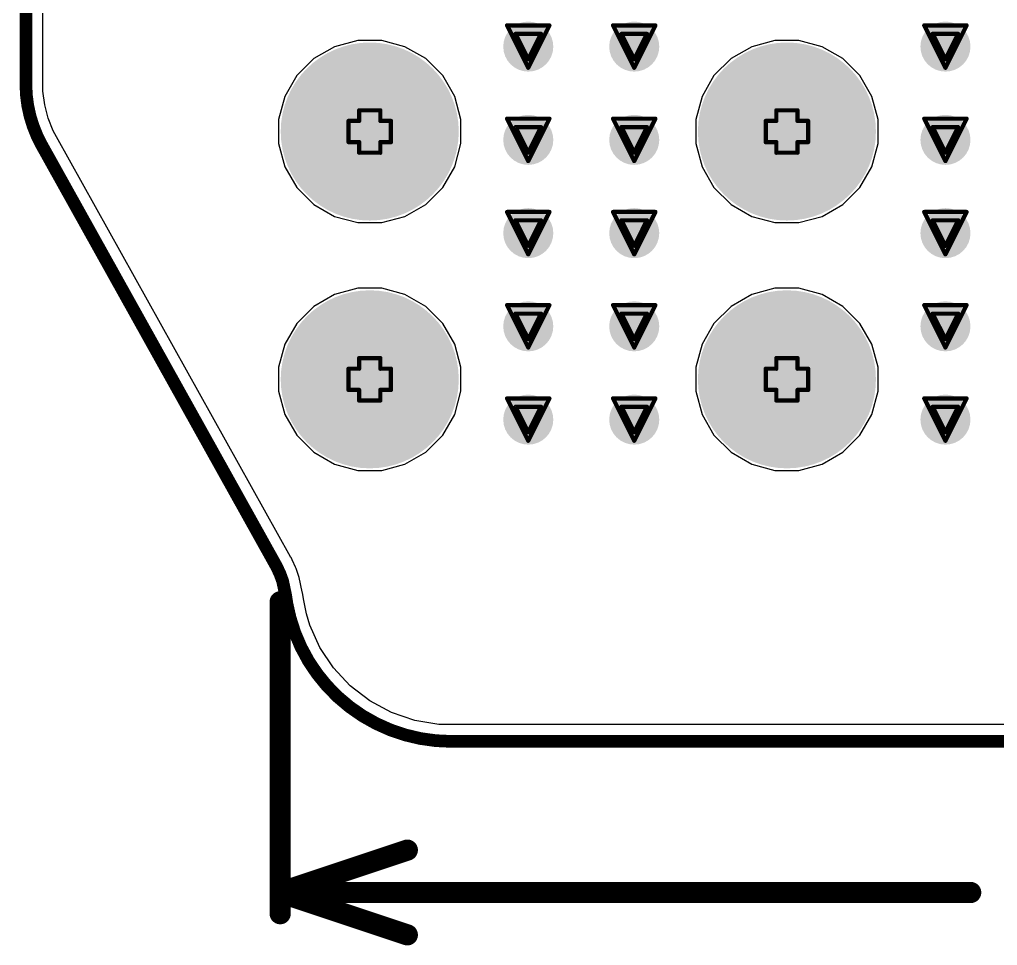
# Model space of a CAD drawing. Header units: inches. Extents: x -3 to 5381, y -57 to 5355.
# Drawn here: x 2.13 to 13.85, y -53.85 to -42.75 of the extents above; entities that cross this region are included whole.
import ezdxf

# ---------------------------------------------------------------- set-up
doc = ezdxf.new("R2010")
doc.units = ezdxf.units.IN
for name, color, linetype in [('Board_Outline', 216, 'Continuous'), ('Bottom Layer', 5, 'Continuous'), ('Bottom Solder', 6, 'Continuous'), ('Dimension', 6, 'Continuous'), ('Drill Drawing', 1, 'Continuous'), ('Multi-Layer', 9, 'Continuous'), ('Pad Holes', 156, 'Continuous'), ('Top Layer', 1, 'Continuous'), ('Top Solder', 216, 'Continuous'), ('Via Holes', 16, 'Continuous')]:
    doc.layers.add(name, color=color, linetype=linetype)

msp = doc.modelspace()

# ---------------------------------------------------------------- hatches: boundary and pattern name
at = {"layer": 'Bottom Layer'}
h = msp.add_hatch(color=5, dxfattribs=at)
edge = h.paths.add_edge_path()
edge.add_arc((8.23, -43.078), 0.3, 0, 360)
h = msp.add_hatch(color=5, dxfattribs=at)
edge = h.paths.add_edge_path()
edge.add_arc((9.5, -43.078), 0.3, 0, 360)
h = msp.add_hatch(color=5, dxfattribs=at)
edge = h.paths.add_edge_path()
edge.add_arc((13.23, -43.078), 0.3, 0, 360)
h = msp.add_hatch(color=5, dxfattribs=at)
edge = h.paths.add_edge_path()
edge.add_arc((6.33, -44.096), 0.965, 0, 360)
h = msp.add_hatch(color=5, dxfattribs=at)
edge = h.paths.add_edge_path()
edge.add_arc((11.33, -44.096), 0.965, 0, 360)
h = msp.add_hatch(color=5, dxfattribs=at)
edge = h.paths.add_edge_path()
edge.add_arc((8.23, -44.196), 0.3, 0, 360)
h = msp.add_hatch(color=5, dxfattribs=at)
edge = h.paths.add_edge_path()
edge.add_arc((9.5, -44.196), 0.3, 0, 360)
h = msp.add_hatch(color=5, dxfattribs=at)
edge = h.paths.add_edge_path()
edge.add_arc((13.23, -44.196), 0.3, 0, 360)
h = msp.add_hatch(color=5, dxfattribs=at)
edge = h.paths.add_edge_path()
edge.add_arc((8.23, -45.314), 0.3, 0, 360)
h = msp.add_hatch(color=5, dxfattribs=at)
edge = h.paths.add_edge_path()
edge.add_arc((9.5, -45.314), 0.3, 0, 360)
h = msp.add_hatch(color=5, dxfattribs=at)
edge = h.paths.add_edge_path()
edge.add_arc((13.23, -45.314), 0.3, 0, 360)
h = msp.add_hatch(color=5, dxfattribs=at)
edge = h.paths.add_edge_path()
edge.add_arc((6.33, -47.066), 0.965, 0, 360)
h = msp.add_hatch(color=5, dxfattribs=at)
edge = h.paths.add_edge_path()
edge.add_arc((8.23, -46.431), 0.3, 0, 360)
h = msp.add_hatch(color=5, dxfattribs=at)
edge = h.paths.add_edge_path()
edge.add_arc((9.5, -46.431), 0.3, 0, 360)
h = msp.add_hatch(color=5, dxfattribs=at)
edge = h.paths.add_edge_path()
edge.add_arc((11.33, -47.066), 0.965, 0, 360)
h = msp.add_hatch(color=5, dxfattribs=at)
edge = h.paths.add_edge_path()
edge.add_arc((13.23, -46.431), 0.3, 0, 360)
h = msp.add_hatch(color=5, dxfattribs=at)
edge = h.paths.add_edge_path()
edge.add_arc((8.23, -47.549), 0.3, 0, 360)
h = msp.add_hatch(color=5, dxfattribs=at)
edge = h.paths.add_edge_path()
edge.add_arc((9.5, -47.549), 0.3, 0, 360)
h = msp.add_hatch(color=5, dxfattribs=at)
edge = h.paths.add_edge_path()
edge.add_arc((13.23, -47.549), 0.3, 0, 360)
at = {"layer": 'Bottom Solder'}
h = msp.add_hatch(color=6, dxfattribs=at)
edge = h.paths.add_edge_path()
edge.add_arc((6.33, -44.096), 1.067, 0, 360)
h = msp.add_hatch(color=6, dxfattribs=at)
edge = h.paths.add_edge_path()
edge.add_arc((11.33, -44.096), 1.067, 0, 360)
h = msp.add_hatch(color=6, dxfattribs=at)
edge = h.paths.add_edge_path()
edge.add_arc((6.33, -47.066), 1.067, 0, 360)
h = msp.add_hatch(color=6, dxfattribs=at)
edge = h.paths.add_edge_path()
edge.add_arc((11.33, -47.066), 1.067, 0, 360)
at = {"layer": 'Multi-Layer'}
h = msp.add_hatch(color=9, dxfattribs=at)
edge = h.paths.add_edge_path()
edge.add_arc((6.33, -44.096), 0.965, 0, 360)
h = msp.add_hatch(color=9, dxfattribs=at)
edge = h.paths.add_edge_path()
edge.add_arc((11.33, -44.096), 0.965, 0, 360)
h = msp.add_hatch(color=9, dxfattribs=at)
edge = h.paths.add_edge_path()
edge.add_arc((6.33, -47.066), 0.965, 0, 360)
h = msp.add_hatch(color=9, dxfattribs=at)
edge = h.paths.add_edge_path()
edge.add_arc((11.33, -47.066), 0.965, 0, 360)
at = {"layer": 'Pad Holes'}
h = msp.add_hatch(color=7, dxfattribs=at)
edge = h.paths.add_edge_path()
edge.add_arc((6.33, -44.096), 0.965, 0, 360)
h = msp.add_hatch(color=7, dxfattribs=at)
edge = h.paths.add_edge_path()
edge.add_arc((11.33, -44.096), 0.965, 0, 360)
h = msp.add_hatch(color=7, dxfattribs=at)
edge = h.paths.add_edge_path()
edge.add_arc((6.33, -47.066), 0.965, 0, 360)
h = msp.add_hatch(color=7, dxfattribs=at)
edge = h.paths.add_edge_path()
edge.add_arc((11.33, -47.066), 0.965, 0, 360)
at = {"layer": 'Top Layer'}
h = msp.add_hatch(color=1, dxfattribs=at)
edge = h.paths.add_edge_path()
edge.add_arc((8.23, -43.078), 0.3, 0, 360)
h = msp.add_hatch(color=1, dxfattribs=at)
edge = h.paths.add_edge_path()
edge.add_arc((9.5, -43.078), 0.3, 0, 360)
h = msp.add_hatch(color=1, dxfattribs=at)
edge = h.paths.add_edge_path()
edge.add_arc((13.23, -43.078), 0.3, 0, 360)
h = msp.add_hatch(color=1, dxfattribs=at)
edge = h.paths.add_edge_path()
edge.add_arc((6.33, -44.096), 0.965, 0, 360)
h = msp.add_hatch(color=1, dxfattribs=at)
edge = h.paths.add_edge_path()
edge.add_arc((11.33, -44.096), 0.965, 0, 360)
h = msp.add_hatch(color=1, dxfattribs=at)
edge = h.paths.add_edge_path()
edge.add_arc((8.23, -44.196), 0.3, 0, 360)
h = msp.add_hatch(color=1, dxfattribs=at)
edge = h.paths.add_edge_path()
edge.add_arc((9.5, -44.196), 0.3, 0, 360)
h = msp.add_hatch(color=1, dxfattribs=at)
edge = h.paths.add_edge_path()
edge.add_arc((13.23, -44.196), 0.3, 0, 360)
h = msp.add_hatch(color=1, dxfattribs=at)
edge = h.paths.add_edge_path()
edge.add_arc((8.23, -45.314), 0.3, 0, 360)
h = msp.add_hatch(color=1, dxfattribs=at)
edge = h.paths.add_edge_path()
edge.add_arc((9.5, -45.314), 0.3, 0, 360)
h = msp.add_hatch(color=1, dxfattribs=at)
edge = h.paths.add_edge_path()
edge.add_arc((13.23, -45.314), 0.3, 0, 360)
h = msp.add_hatch(color=1, dxfattribs=at)
edge = h.paths.add_edge_path()
edge.add_arc((6.33, -47.066), 0.965, 0, 360)
h = msp.add_hatch(color=1, dxfattribs=at)
edge = h.paths.add_edge_path()
edge.add_arc((8.23, -46.431), 0.3, 0, 360)
h = msp.add_hatch(color=1, dxfattribs=at)
edge = h.paths.add_edge_path()
edge.add_arc((9.5, -46.431), 0.3, 0, 360)
h = msp.add_hatch(color=1, dxfattribs=at)
edge = h.paths.add_edge_path()
edge.add_arc((11.33, -47.066), 0.965, 0, 360)
h = msp.add_hatch(color=1, dxfattribs=at)
edge = h.paths.add_edge_path()
edge.add_arc((13.23, -46.431), 0.3, 0, 360)
h = msp.add_hatch(color=1, dxfattribs=at)
edge = h.paths.add_edge_path()
edge.add_arc((8.23, -47.549), 0.3, 0, 360)
h = msp.add_hatch(color=1, dxfattribs=at)
edge = h.paths.add_edge_path()
edge.add_arc((9.5, -47.549), 0.3, 0, 360)
h = msp.add_hatch(color=1, dxfattribs=at)
edge = h.paths.add_edge_path()
edge.add_arc((13.23, -47.549), 0.3, 0, 360)
at = {"layer": 'Top Solder'}
h = msp.add_hatch(color=216, dxfattribs=at)
edge = h.paths.add_edge_path()
edge.add_arc((6.33, -44.096), 1.067, 0, 360)
h = msp.add_hatch(color=216, dxfattribs=at)
edge = h.paths.add_edge_path()
edge.add_arc((11.33, -44.096), 1.067, 0, 360)
h = msp.add_hatch(color=216, dxfattribs=at)
edge = h.paths.add_edge_path()
edge.add_arc((6.33, -47.066), 1.067, 0, 360)
h = msp.add_hatch(color=216, dxfattribs=at)
edge = h.paths.add_edge_path()
edge.add_arc((11.33, -47.066), 1.067, 0, 360)
at = {"layer": 'Via Holes'}
h = msp.add_hatch(color=7, dxfattribs=at)
edge = h.paths.add_edge_path()
edge.add_arc((8.23, -43.078), 0.15, 0, 360)
h = msp.add_hatch(color=7, dxfattribs=at)
edge = h.paths.add_edge_path()
edge.add_arc((9.5, -43.078), 0.15, 0, 360)
h = msp.add_hatch(color=7, dxfattribs=at)
edge = h.paths.add_edge_path()
edge.add_arc((13.23, -43.078), 0.15, 0, 360)
h = msp.add_hatch(color=7, dxfattribs=at)
edge = h.paths.add_edge_path()
edge.add_arc((8.23, -44.196), 0.15, 0, 360)
h = msp.add_hatch(color=7, dxfattribs=at)
edge = h.paths.add_edge_path()
edge.add_arc((9.5, -44.196), 0.15, 0, 360)
h = msp.add_hatch(color=7, dxfattribs=at)
edge = h.paths.add_edge_path()
edge.add_arc((13.23, -44.196), 0.15, 0, 360)
h = msp.add_hatch(color=7, dxfattribs=at)
edge = h.paths.add_edge_path()
edge.add_arc((8.23, -45.314), 0.15, 0, 360)
h = msp.add_hatch(color=7, dxfattribs=at)
edge = h.paths.add_edge_path()
edge.add_arc((9.5, -45.314), 0.15, 0, 360)
h = msp.add_hatch(color=7, dxfattribs=at)
edge = h.paths.add_edge_path()
edge.add_arc((13.23, -45.314), 0.15, 0, 360)
h = msp.add_hatch(color=7, dxfattribs=at)
edge = h.paths.add_edge_path()
edge.add_arc((8.23, -46.431), 0.15, 0, 360)
h = msp.add_hatch(color=7, dxfattribs=at)
edge = h.paths.add_edge_path()
edge.add_arc((9.5, -46.431), 0.15, 0, 360)
h = msp.add_hatch(color=7, dxfattribs=at)
edge = h.paths.add_edge_path()
edge.add_arc((13.23, -46.431), 0.15, 0, 360)
h = msp.add_hatch(color=7, dxfattribs=at)
edge = h.paths.add_edge_path()
edge.add_arc((8.23, -47.549), 0.15, 0, 360)
h = msp.add_hatch(color=7, dxfattribs=at)
edge = h.paths.add_edge_path()
edge.add_arc((9.5, -47.549), 0.15, 0, 360)
h = msp.add_hatch(color=7, dxfattribs=at)
edge = h.paths.add_edge_path()
edge.add_arc((13.23, -47.549), 0.15, 0, 360)

# ---------------------------------------------------------------- linework, layer by layer
at = {"layer": 'Board_Outline', "const_width": 0.152}
for points in [[(2.209, -43.53), (2.209, -39.739)], [(2.399, -44.26), (5.204, -49.294)], [(5.204, -49.294), (5.22, -49.324)], [(5.22, -49.324), (5.256, -49.403)], [(5.256, -49.403), (5.286, -49.485)], [(5.286, -49.485), (5.322, -49.655)], [(5.322, -49.655), (5.337, -49.754)], [(5.337, -49.754), (5.375, -49.924)], [(7.307, -51.406), (31.354, -51.406)]]:
    msp.add_lwpolyline(points, dxfattribs=at)
at = {"layer": 'Board_Outline', "const_width": 0.0762}
for points in [[(2.171, -43.53, 1), (2.247, -43.53, 1)], [(2.171, -43.53, 1), (2.247, -43.53, 1)], [(2.361, -44.26, 1), (2.437, -44.26, 1)], [(2.361, -44.26, 1), (2.437, -44.26, 1)], [(5.166, -49.294, 1), (5.242, -49.294, 1)], [(5.166, -49.294, 1), (5.242, -49.294, 1)], [(5.182, -49.324, 1), (5.258, -49.324, 1)], [(5.182, -49.324, 1), (5.258, -49.324, 1)], [(5.218, -49.403, 1), (5.294, -49.403, 1)], [(5.218, -49.403, 1), (5.294, -49.403, 1)], [(5.248, -49.485, 1), (5.324, -49.485, 1)], [(5.248, -49.485, 1), (5.324, -49.485, 1)], [(5.284, -49.655, 1), (5.36, -49.655, 1)], [(5.284, -49.655, 1), (5.36, -49.655, 1)], [(5.299, -49.754, 1), (5.375, -49.754, 1)], [(5.299, -49.754, 1), (5.375, -49.754, 1)], [(5.337, -49.924, 1), (5.413, -49.924, 1)], [(5.337, -49.924, 1), (5.413, -49.924, 1)], [(7.269, -51.406, 1), (7.345, -51.406, 1)], [(7.269, -51.406, 1), (7.345, -51.406, 1)]]:
    msp.add_lwpolyline(points, format="xyb", close=True, dxfattribs=at)
at = {"layer": 'Board_Outline', "const_width": 0.152}
for points in [[(2.399, -44.26, -0.127786), (2.209, -43.53)], [(7.307, -51.406, -0.339455), (5.375, -49.924)]]:
    msp.add_lwpolyline(points, format="xyb", dxfattribs=at)
at = {"layer": 'Bottom Layer'}
for p, q in [((2.413, -43.612), (2.413, -39.739)), ((6.186, -43.004), (5.909, -43.079)), ((6.474, -43.004), (6.186, -43.004)), ((6.752, -43.079), (6.474, -43.004)), ((11.186, -43.004), (10.909, -43.079)), ((11.474, -43.004), (11.186, -43.004)), ((11.752, -43.079), (11.474, -43.004)), ((5.909, -43.079), (5.66, -43.222)), ((7.001, -43.222), (6.752, -43.079)), ((10.909, -43.079), (10.66, -43.222)), ((12.001, -43.222), (11.752, -43.079)), ((5.66, -43.222), (5.456, -43.426)), ((7.204, -43.426), (7.001, -43.222)), ((10.66, -43.222), (10.456, -43.426)), ((12.204, -43.426), (12.001, -43.222)), ((5.456, -43.426), (5.313, -43.675)), ((7.348, -43.675), (7.204, -43.426)), ((10.456, -43.426), (10.313, -43.675)), ((12.348, -43.675), (12.204, -43.426)), ((2.434, -43.776), (2.413, -43.612)), ((5.313, -43.675), (5.238, -43.952)), ((7.422, -43.952), (7.348, -43.675)), ((10.313, -43.675), (10.238, -43.952)), ((12.422, -43.952), (12.348, -43.675)), ((2.475, -43.935), (2.434, -43.776)), ((2.537, -44.088), (2.475, -43.935)), ((5.238, -43.952), (5.238, -44.24)), ((7.422, -44.24), (7.422, -43.952)), ((10.238, -43.952), (10.238, -44.24)), ((12.422, -44.24), (12.422, -43.952)), ((2.577, -44.161), (2.537, -44.088)), ((5.382, -49.194), (2.577, -44.161)), ((5.238, -44.24), (5.313, -44.518)), ((7.348, -44.518), (7.422, -44.24)), ((10.238, -44.24), (10.313, -44.518)), ((12.348, -44.518), (12.422, -44.24)), ((5.313, -44.518), (5.456, -44.767)), ((7.204, -44.767), (7.348, -44.518)), ((10.313, -44.518), (10.456, -44.767)), ((12.204, -44.767), (12.348, -44.518)), ((5.456, -44.767), (5.66, -44.97)), ((7.001, -44.97), (7.204, -44.767)), ((10.456, -44.767), (10.66, -44.97)), ((12.001, -44.97), (12.204, -44.767)), ((5.66, -44.97), (5.909, -45.114)), ((6.752, -45.114), (7.001, -44.97)), ((10.66, -44.97), (10.909, -45.114)), ((11.752, -45.114), (12.001, -44.97)), ((5.909, -45.114), (6.186, -45.188)), ((6.474, -45.188), (6.752, -45.114)), ((10.909, -45.114), (11.186, -45.188)), ((11.474, -45.188), (11.752, -45.114)), ((6.186, -45.188), (6.474, -45.188)), ((11.186, -45.188), (11.474, -45.188)), ((5.909, -46.049), (5.66, -46.192)), ((6.186, -45.974), (5.909, -46.049)), ((6.474, -45.974), (6.186, -45.974)), ((6.752, -46.049), (6.474, -45.974)), ((7.001, -46.192), (6.752, -46.049)), ((10.909, -46.049), (10.66, -46.192)), ((11.186, -45.974), (10.909, -46.049)), ((11.474, -45.974), (11.186, -45.974)), ((11.752, -46.049), (11.474, -45.974)), ((12.001, -46.192), (11.752, -46.049)), ((5.66, -46.192), (5.456, -46.396)), ((7.204, -46.396), (7.001, -46.192)), ((10.66, -46.192), (10.456, -46.396)), ((12.204, -46.396), (12.001, -46.192)), ((5.456, -46.396), (5.313, -46.645)), ((7.348, -46.645), (7.204, -46.396)), ((10.456, -46.396), (10.313, -46.645)), ((12.348, -46.645), (12.204, -46.396)), ((5.313, -46.645), (5.238, -46.922)), ((7.422, -46.922), (7.348, -46.645)), ((10.313, -46.645), (10.238, -46.922)), ((12.422, -46.922), (12.348, -46.645)), ((5.238, -46.922), (5.238, -47.21)), ((7.422, -47.21), (7.422, -46.922)), ((10.238, -46.922), (10.238, -47.21)), ((12.422, -47.21), (12.422, -46.922)), ((5.238, -47.21), (5.313, -47.488)), ((7.348, -47.488), (7.422, -47.21)), ((10.238, -47.21), (10.313, -47.488)), ((12.348, -47.488), (12.422, -47.21)), ((5.313, -47.488), (5.456, -47.737)), ((7.204, -47.737), (7.348, -47.488)), ((10.313, -47.488), (10.456, -47.737)), ((12.204, -47.737), (12.348, -47.488)), ((5.456, -47.737), (5.66, -47.94)), ((7.001, -47.94), (7.204, -47.737)), ((10.456, -47.737), (10.66, -47.94)), ((12.001, -47.94), (12.204, -47.737)), ((5.66, -47.94), (5.909, -48.084)), ((6.752, -48.084), (7.001, -47.94)), ((10.66, -47.94), (10.909, -48.084)), ((11.752, -48.084), (12.001, -47.94)), ((5.909, -48.084), (6.186, -48.158)), ((6.186, -48.158), (6.474, -48.158)), ((6.474, -48.158), (6.752, -48.084)), ((10.909, -48.084), (11.186, -48.158)), ((11.186, -48.158), (11.474, -48.158)), ((11.474, -48.158), (11.752, -48.084)), ((5.382, -49.196), (5.382, -49.194)), ((5.383, -49.197), (5.382, -49.196)), ((5.4, -49.227), (5.383, -49.197)), ((5.401, -49.233), (5.4, -49.227)), ((5.405, -49.239), (5.401, -49.233)), ((5.442, -49.318), (5.405, -49.239)), ((5.444, -49.327), (5.442, -49.318)), ((5.448, -49.334), (5.444, -49.327)), ((5.478, -49.416), (5.448, -49.334)), ((5.48, -49.43), (5.478, -49.416)), ((5.485, -49.442), (5.48, -49.43)), ((5.522, -49.613), (5.485, -49.442)), ((5.522, -49.619), (5.522, -49.613)), ((5.524, -49.625), (5.522, -49.619)), ((5.538, -49.716), (5.524, -49.625)), ((5.573, -49.875), (5.538, -49.716)), ((5.61, -50.013), (5.573, -49.875)), ((5.732, -50.281), (5.61, -50.013)), ((5.895, -50.526), (5.732, -50.281)), ((6.097, -50.741), (5.895, -50.526)), ((6.33, -50.921), (6.097, -50.741)), ((6.59, -51.059), (6.33, -50.921)), ((6.869, -51.154), (6.59, -51.059)), ((7.16, -51.202), (6.869, -51.154)), ((7.307, -51.202), (7.16, -51.202)), ((31.351, -51.202), (7.307, -51.202))]:
    msp.add_line(p, q, dxfattribs=at)
at = {"layer": 'Dimension', "const_width": 0.254}
for points in [[(5.256, -53.471), (5.256, -49.733)], [(5.256, -53.217), (6.78, -52.709)], [(5.256, -53.217), (6.78, -53.725)], [(5.256, -53.217), (13.533, -53.217)]]:
    msp.add_lwpolyline(points, dxfattribs=at)
at = {"layer": 'Dimension', "const_width": 0.127}
for points in [[(5.193, -49.733, 1), (5.32, -49.733, 1)], [(6.717, -52.709, 1), (6.844, -52.709, 1)], [(5.193, -53.217, 1), (5.32, -53.217, 1)], [(5.193, -53.217, 1), (5.32, -53.217, 1)], [(5.193, -53.217, 1), (5.32, -53.217, 1)], [(13.469, -53.217, 1), (13.596, -53.217, 1)], [(5.193, -53.471, 1), (5.32, -53.471, 1)], [(6.717, -53.725, 1), (6.844, -53.725, 1)]]:
    msp.add_lwpolyline(points, format="xyb", close=True, dxfattribs=at)
at = {"layer": 'Drill Drawing', "const_width": 0.0508}
for points in [[(7.976, -42.824), (8.484, -42.824)], [(7.976, -42.824), (8.23, -43.332)], [(8.23, -43.332), (8.484, -42.824)], [(9.246, -42.824), (9.754, -42.824)], [(9.246, -42.824), (9.5, -43.332)], [(9.5, -43.332), (9.754, -42.824)], [(12.976, -42.824), (13.484, -42.824)], [(12.976, -42.824), (13.23, -43.332)], [(13.23, -43.332), (13.484, -42.824)], [(8.077, -42.926), (8.382, -42.926)], [(8.077, -42.926), (8.23, -43.231)], [(8.23, -43.231), (8.382, -42.926)], [(9.347, -42.926), (9.652, -42.926)], [(9.347, -42.926), (9.5, -43.231)], [(9.5, -43.231), (9.652, -42.926)], [(13.077, -42.926), (13.382, -42.926)], [(13.077, -42.926), (13.23, -43.231)], [(13.23, -43.231), (13.382, -42.926)], [(6.203, -43.969), (6.203, -43.842)], [(6.203, -43.842), (6.457, -43.842)], [(6.457, -43.969), (6.457, -43.842)], [(11.203, -43.969), (11.203, -43.842)], [(11.203, -43.842), (11.457, -43.842)], [(11.457, -43.969), (11.457, -43.842)], [(6.076, -44.223), (6.076, -43.969)], [(6.076, -43.969), (6.203, -43.969)], [(6.457, -43.969), (6.584, -43.969)], [(6.584, -44.223), (6.584, -43.969)], [(7.976, -43.942), (8.484, -43.942)], [(7.976, -43.942), (8.23, -44.45)], [(8.23, -44.45), (8.484, -43.942)], [(9.246, -43.942), (9.754, -43.942)], [(9.246, -43.942), (9.5, -44.45)], [(9.5, -44.45), (9.754, -43.942)], [(11.076, -44.223), (11.076, -43.969)], [(11.076, -43.969), (11.203, -43.969)], [(11.457, -43.969), (11.584, -43.969)], [(11.584, -44.223), (11.584, -43.969)], [(12.976, -43.942), (13.484, -43.942)], [(12.976, -43.942), (13.23, -44.45)], [(13.23, -44.45), (13.484, -43.942)], [(8.077, -44.044), (8.382, -44.044)], [(8.077, -44.044), (8.23, -44.348)], [(8.23, -44.348), (8.382, -44.044)], [(9.347, -44.044), (9.652, -44.044)], [(9.347, -44.044), (9.5, -44.348)], [(9.5, -44.348), (9.652, -44.044)], [(13.077, -44.044), (13.382, -44.044)], [(13.077, -44.044), (13.23, -44.348)], [(13.23, -44.348), (13.382, -44.044)], [(6.076, -44.223), (6.203, -44.223)], [(6.203, -44.35), (6.203, -44.223)], [(6.457, -44.223), (6.584, -44.223)], [(6.457, -44.35), (6.457, -44.223)], [(11.076, -44.223), (11.203, -44.223)], [(11.203, -44.35), (11.203, -44.223)], [(11.457, -44.223), (11.584, -44.223)], [(11.457, -44.35), (11.457, -44.223)], [(6.203, -44.35), (6.457, -44.35)], [(11.203, -44.35), (11.457, -44.35)], [(7.976, -45.06), (8.484, -45.06)], [(7.976, -45.06), (8.23, -45.568)], [(8.23, -45.568), (8.484, -45.06)], [(9.246, -45.06), (9.754, -45.06)], [(9.246, -45.06), (9.5, -45.568)], [(9.5, -45.568), (9.754, -45.06)], [(12.976, -45.06), (13.484, -45.06)], [(12.976, -45.06), (13.23, -45.568)], [(13.23, -45.568), (13.484, -45.06)], [(8.077, -45.161), (8.382, -45.161)], [(8.077, -45.161), (8.23, -45.466)], [(8.23, -45.466), (8.382, -45.161)], [(9.347, -45.161), (9.652, -45.161)], [(9.347, -45.161), (9.5, -45.466)], [(9.5, -45.466), (9.652, -45.161)], [(13.077, -45.161), (13.382, -45.161)], [(13.077, -45.161), (13.23, -45.466)], [(13.23, -45.466), (13.382, -45.161)], [(7.976, -46.177), (8.484, -46.177)], [(7.976, -46.177), (8.23, -46.685)], [(8.23, -46.685), (8.484, -46.177)], [(9.246, -46.177), (9.754, -46.177)], [(9.246, -46.177), (9.5, -46.685)], [(9.5, -46.685), (9.754, -46.177)], [(12.976, -46.177), (13.484, -46.177)], [(12.976, -46.177), (13.23, -46.685)], [(13.23, -46.685), (13.484, -46.177)], [(8.077, -46.279), (8.382, -46.279)], [(8.077, -46.279), (8.23, -46.584)], [(8.23, -46.584), (8.382, -46.279)], [(9.347, -46.279), (9.652, -46.279)], [(9.347, -46.279), (9.5, -46.584)], [(9.5, -46.584), (9.652, -46.279)], [(13.077, -46.279), (13.382, -46.279)], [(13.077, -46.279), (13.23, -46.584)], [(13.23, -46.584), (13.382, -46.279)], [(6.203, -46.939), (6.203, -46.812)], [(6.203, -46.812), (6.457, -46.812)], [(6.457, -46.939), (6.457, -46.812)], [(11.203, -46.939), (11.203, -46.812)], [(11.203, -46.812), (11.457, -46.812)], [(11.457, -46.939), (11.457, -46.812)], [(6.076, -47.193), (6.076, -46.939)], [(6.076, -46.939), (6.203, -46.939)], [(6.457, -46.939), (6.584, -46.939)], [(6.584, -47.193), (6.584, -46.939)], [(11.076, -47.193), (11.076, -46.939)], [(11.076, -46.939), (11.203, -46.939)], [(11.457, -46.939), (11.584, -46.939)], [(11.584, -47.193), (11.584, -46.939)], [(6.076, -47.193), (6.203, -47.193)], [(6.203, -47.32), (6.203, -47.193)], [(6.457, -47.193), (6.584, -47.193)], [(6.457, -47.32), (6.457, -47.193)], [(11.076, -47.193), (11.203, -47.193)], [(11.203, -47.32), (11.203, -47.193)], [(11.457, -47.193), (11.584, -47.193)], [(11.457, -47.32), (11.457, -47.193)], [(6.203, -47.32), (6.457, -47.32)], [(7.976, -47.295), (8.484, -47.295)], [(7.976, -47.295), (8.23, -47.803)], [(8.23, -47.803), (8.484, -47.295)], [(9.246, -47.295), (9.754, -47.295)], [(9.246, -47.295), (9.5, -47.803)], [(9.5, -47.803), (9.754, -47.295)], [(11.203, -47.32), (11.457, -47.32)], [(12.976, -47.295), (13.484, -47.295)], [(12.976, -47.295), (13.23, -47.803)], [(13.23, -47.803), (13.484, -47.295)], [(8.077, -47.396), (8.382, -47.396)], [(8.077, -47.396), (8.23, -47.701)], [(8.23, -47.701), (8.382, -47.396)], [(9.347, -47.396), (9.652, -47.396)], [(9.347, -47.396), (9.5, -47.701)], [(9.5, -47.701), (9.652, -47.396)], [(13.077, -47.396), (13.382, -47.396)], [(13.077, -47.396), (13.23, -47.701)], [(13.23, -47.701), (13.382, -47.396)]]:
    msp.add_lwpolyline(points, dxfattribs=at)
at = {"layer": 'Drill Drawing', "const_width": 0.0254}
for points in [[(7.963, -42.824, 1), (7.988, -42.824, 1)], [(7.963, -42.824, 1), (7.988, -42.824, 1)], [(8.471, -42.824, 1), (8.496, -42.824, 1)], [(8.471, -42.824, 1), (8.496, -42.824, 1)], [(9.233, -42.824, 1), (9.258, -42.824, 1)], [(9.233, -42.824, 1), (9.258, -42.824, 1)], [(9.741, -42.824, 1), (9.766, -42.824, 1)], [(9.741, -42.824, 1), (9.766, -42.824, 1)], [(12.963, -42.824, 1), (12.988, -42.824, 1)], [(12.963, -42.824, 1), (12.988, -42.824, 1)], [(13.471, -42.824, 1), (13.496, -42.824, 1)], [(13.471, -42.824, 1), (13.496, -42.824, 1)], [(8.064, -42.926, 1), (8.09, -42.926, 1)], [(8.064, -42.926, 1), (8.09, -42.926, 1)], [(8.369, -42.926, 1), (8.395, -42.926, 1)], [(8.369, -42.926, 1), (8.395, -42.926, 1)], [(9.334, -42.926, 1), (9.36, -42.926, 1)], [(9.334, -42.926, 1), (9.36, -42.926, 1)], [(9.639, -42.926, 1), (9.665, -42.926, 1)], [(9.639, -42.926, 1), (9.665, -42.926, 1)], [(13.064, -42.926, 1), (13.09, -42.926, 1)], [(13.064, -42.926, 1), (13.09, -42.926, 1)], [(13.369, -42.926, 1), (13.395, -42.926, 1)], [(13.369, -42.926, 1), (13.395, -42.926, 1)], [(8.217, -43.231, 1), (8.242, -43.231, 1)], [(8.217, -43.231, 1), (8.242, -43.231, 1)], [(9.487, -43.231, 1), (9.512, -43.231, 1)], [(9.487, -43.231, 1), (9.512, -43.231, 1)], [(13.217, -43.231, 1), (13.242, -43.231, 1)], [(13.217, -43.231, 1), (13.242, -43.231, 1)], [(8.217, -43.332, 1), (8.242, -43.332, 1)], [(8.217, -43.332, 1), (8.242, -43.332, 1)], [(9.487, -43.332, 1), (9.512, -43.332, 1)], [(9.487, -43.332, 1), (9.512, -43.332, 1)], [(13.217, -43.332, 1), (13.242, -43.332, 1)], [(13.217, -43.332, 1), (13.242, -43.332, 1)], [(6.19, -43.842, 1), (6.216, -43.842, 1)], [(6.19, -43.842, 1), (6.216, -43.842, 1)], [(6.444, -43.842, 1), (6.47, -43.842, 1)], [(6.444, -43.842, 1), (6.47, -43.842, 1)], [(11.19, -43.842, 1), (11.216, -43.842, 1)], [(11.19, -43.842, 1), (11.216, -43.842, 1)], [(11.444, -43.842, 1), (11.47, -43.842, 1)], [(11.444, -43.842, 1), (11.47, -43.842, 1)], [(6.063, -43.969, 1), (6.089, -43.969, 1)], [(6.063, -43.969, 1), (6.089, -43.969, 1)], [(6.19, -43.969, 1), (6.216, -43.969, 1)], [(6.19, -43.969, 1), (6.216, -43.969, 1)], [(6.444, -43.969, 1), (6.47, -43.969, 1)], [(6.444, -43.969, 1), (6.47, -43.969, 1)], [(6.571, -43.969, 1), (6.597, -43.969, 1)], [(6.571, -43.969, 1), (6.597, -43.969, 1)], [(7.963, -43.942, 1), (7.988, -43.942, 1)], [(7.963, -43.942, 1), (7.988, -43.942, 1)], [(8.471, -43.942, 1), (8.496, -43.942, 1)], [(8.471, -43.942, 1), (8.496, -43.942, 1)], [(9.233, -43.942, 1), (9.258, -43.942, 1)], [(9.233, -43.942, 1), (9.258, -43.942, 1)], [(9.741, -43.942, 1), (9.766, -43.942, 1)], [(9.741, -43.942, 1), (9.766, -43.942, 1)], [(11.063, -43.969, 1), (11.089, -43.969, 1)], [(11.063, -43.969, 1), (11.089, -43.969, 1)], [(11.19, -43.969, 1), (11.216, -43.969, 1)], [(11.19, -43.969, 1), (11.216, -43.969, 1)], [(11.444, -43.969, 1), (11.47, -43.969, 1)], [(11.444, -43.969, 1), (11.47, -43.969, 1)], [(11.571, -43.969, 1), (11.597, -43.969, 1)], [(11.571, -43.969, 1), (11.597, -43.969, 1)], [(12.963, -43.942, 1), (12.988, -43.942, 1)], [(12.963, -43.942, 1), (12.988, -43.942, 1)], [(13.471, -43.942, 1), (13.496, -43.942, 1)], [(13.471, -43.942, 1), (13.496, -43.942, 1)], [(8.064, -44.044, 1), (8.09, -44.044, 1)], [(8.064, -44.044, 1), (8.09, -44.044, 1)], [(8.369, -44.044, 1), (8.395, -44.044, 1)], [(8.369, -44.044, 1), (8.395, -44.044, 1)], [(9.334, -44.044, 1), (9.36, -44.044, 1)], [(9.334, -44.044, 1), (9.36, -44.044, 1)], [(9.639, -44.044, 1), (9.665, -44.044, 1)], [(9.639, -44.044, 1), (9.665, -44.044, 1)], [(13.064, -44.044, 1), (13.09, -44.044, 1)], [(13.064, -44.044, 1), (13.09, -44.044, 1)], [(13.369, -44.044, 1), (13.395, -44.044, 1)], [(13.369, -44.044, 1), (13.395, -44.044, 1)], [(6.063, -44.223, 1), (6.089, -44.223, 1)], [(6.063, -44.223, 1), (6.089, -44.223, 1)], [(6.19, -44.223, 1), (6.216, -44.223, 1)], [(6.19, -44.223, 1), (6.216, -44.223, 1)], [(6.444, -44.223, 1), (6.47, -44.223, 1)], [(6.444, -44.223, 1), (6.47, -44.223, 1)], [(6.571, -44.223, 1), (6.597, -44.223, 1)], [(6.571, -44.223, 1), (6.597, -44.223, 1)], [(11.063, -44.223, 1), (11.089, -44.223, 1)], [(11.063, -44.223, 1), (11.089, -44.223, 1)], [(11.19, -44.223, 1), (11.216, -44.223, 1)], [(11.19, -44.223, 1), (11.216, -44.223, 1)], [(11.444, -44.223, 1), (11.47, -44.223, 1)], [(11.444, -44.223, 1), (11.47, -44.223, 1)], [(11.571, -44.223, 1), (11.597, -44.223, 1)], [(11.571, -44.223, 1), (11.597, -44.223, 1)], [(6.19, -44.35, 1), (6.216, -44.35, 1)], [(6.19, -44.35, 1), (6.216, -44.35, 1)], [(6.444, -44.35, 1), (6.47, -44.35, 1)], [(6.444, -44.35, 1), (6.47, -44.35, 1)], [(8.217, -44.348, 1), (8.242, -44.348, 1)], [(8.217, -44.348, 1), (8.242, -44.348, 1)], [(9.487, -44.348, 1), (9.512, -44.348, 1)], [(9.487, -44.348, 1), (9.512, -44.348, 1)], [(11.19, -44.35, 1), (11.216, -44.35, 1)], [(11.19, -44.35, 1), (11.216, -44.35, 1)], [(11.444, -44.35, 1), (11.47, -44.35, 1)], [(11.444, -44.35, 1), (11.47, -44.35, 1)], [(13.217, -44.348, 1), (13.242, -44.348, 1)], [(13.217, -44.348, 1), (13.242, -44.348, 1)], [(8.217, -44.45, 1), (8.242, -44.45, 1)], [(8.217, -44.45, 1), (8.242, -44.45, 1)], [(9.487, -44.45, 1), (9.512, -44.45, 1)], [(9.487, -44.45, 1), (9.512, -44.45, 1)], [(13.217, -44.45, 1), (13.242, -44.45, 1)], [(13.217, -44.45, 1), (13.242, -44.45, 1)], [(7.963, -45.06, 1), (7.988, -45.06, 1)], [(7.963, -45.06, 1), (7.988, -45.06, 1)], [(8.471, -45.06, 1), (8.496, -45.06, 1)], [(8.471, -45.06, 1), (8.496, -45.06, 1)], [(9.233, -45.06, 1), (9.258, -45.06, 1)], [(9.233, -45.06, 1), (9.258, -45.06, 1)], [(9.741, -45.06, 1), (9.766, -45.06, 1)], [(9.741, -45.06, 1), (9.766, -45.06, 1)], [(12.963, -45.06, 1), (12.988, -45.06, 1)], [(12.963, -45.06, 1), (12.988, -45.06, 1)], [(13.471, -45.06, 1), (13.496, -45.06, 1)], [(13.471, -45.06, 1), (13.496, -45.06, 1)], [(8.064, -45.161, 1), (8.09, -45.161, 1)], [(8.064, -45.161, 1), (8.09, -45.161, 1)], [(8.369, -45.161, 1), (8.395, -45.161, 1)], [(8.369, -45.161, 1), (8.395, -45.161, 1)], [(9.334, -45.161, 1), (9.36, -45.161, 1)], [(9.334, -45.161, 1), (9.36, -45.161, 1)], [(9.639, -45.161, 1), (9.665, -45.161, 1)], [(9.639, -45.161, 1), (9.665, -45.161, 1)], [(13.064, -45.161, 1), (13.09, -45.161, 1)], [(13.064, -45.161, 1), (13.09, -45.161, 1)], [(13.369, -45.161, 1), (13.395, -45.161, 1)], [(13.369, -45.161, 1), (13.395, -45.161, 1)], [(8.217, -45.466, 1), (8.242, -45.466, 1)], [(8.217, -45.466, 1), (8.242, -45.466, 1)], [(9.487, -45.466, 1), (9.512, -45.466, 1)], [(9.487, -45.466, 1), (9.512, -45.466, 1)], [(13.217, -45.466, 1), (13.242, -45.466, 1)], [(13.217, -45.466, 1), (13.242, -45.466, 1)], [(8.217, -45.568, 1), (8.242, -45.568, 1)], [(8.217, -45.568, 1), (8.242, -45.568, 1)], [(9.487, -45.568, 1), (9.512, -45.568, 1)], [(9.487, -45.568, 1), (9.512, -45.568, 1)], [(13.217, -45.568, 1), (13.242, -45.568, 1)], [(13.217, -45.568, 1), (13.242, -45.568, 1)], [(7.963, -46.177, 1), (7.988, -46.177, 1)], [(7.963, -46.177, 1), (7.988, -46.177, 1)], [(8.471, -46.177, 1), (8.496, -46.177, 1)], [(8.471, -46.177, 1), (8.496, -46.177, 1)], [(9.233, -46.177, 1), (9.258, -46.177, 1)], [(9.233, -46.177, 1), (9.258, -46.177, 1)], [(9.741, -46.177, 1), (9.766, -46.177, 1)], [(9.741, -46.177, 1), (9.766, -46.177, 1)], [(12.963, -46.177, 1), (12.988, -46.177, 1)], [(12.963, -46.177, 1), (12.988, -46.177, 1)], [(13.471, -46.177, 1), (13.496, -46.177, 1)], [(13.471, -46.177, 1), (13.496, -46.177, 1)], [(8.064, -46.279, 1), (8.09, -46.279, 1)], [(8.064, -46.279, 1), (8.09, -46.279, 1)], [(8.369, -46.279, 1), (8.395, -46.279, 1)], [(8.369, -46.279, 1), (8.395, -46.279, 1)], [(9.334, -46.279, 1), (9.36, -46.279, 1)], [(9.334, -46.279, 1), (9.36, -46.279, 1)], [(9.639, -46.279, 1), (9.665, -46.279, 1)], [(9.639, -46.279, 1), (9.665, -46.279, 1)], [(13.064, -46.279, 1), (13.09, -46.279, 1)], [(13.064, -46.279, 1), (13.09, -46.279, 1)], [(13.369, -46.279, 1), (13.395, -46.279, 1)], [(13.369, -46.279, 1), (13.395, -46.279, 1)], [(8.217, -46.584, 1), (8.242, -46.584, 1)], [(8.217, -46.584, 1), (8.242, -46.584, 1)], [(9.487, -46.584, 1), (9.512, -46.584, 1)], [(9.487, -46.584, 1), (9.512, -46.584, 1)], [(13.217, -46.584, 1), (13.242, -46.584, 1)], [(13.217, -46.584, 1), (13.242, -46.584, 1)], [(8.217, -46.685, 1), (8.242, -46.685, 1)], [(8.217, -46.685, 1), (8.242, -46.685, 1)], [(9.487, -46.685, 1), (9.512, -46.685, 1)], [(9.487, -46.685, 1), (9.512, -46.685, 1)], [(13.217, -46.685, 1), (13.242, -46.685, 1)], [(13.217, -46.685, 1), (13.242, -46.685, 1)], [(6.19, -46.812, 1), (6.216, -46.812, 1)], [(6.19, -46.812, 1), (6.216, -46.812, 1)], [(6.444, -46.812, 1), (6.47, -46.812, 1)], [(6.444, -46.812, 1), (6.47, -46.812, 1)], [(11.19, -46.812, 1), (11.216, -46.812, 1)], [(11.19, -46.812, 1), (11.216, -46.812, 1)], [(11.444, -46.812, 1), (11.47, -46.812, 1)], [(11.444, -46.812, 1), (11.47, -46.812, 1)], [(6.063, -46.939, 1), (6.089, -46.939, 1)], [(6.063, -46.939, 1), (6.089, -46.939, 1)], [(6.19, -46.939, 1), (6.216, -46.939, 1)], [(6.19, -46.939, 1), (6.216, -46.939, 1)], [(6.444, -46.939, 1), (6.47, -46.939, 1)], [(6.444, -46.939, 1), (6.47, -46.939, 1)], [(6.571, -46.939, 1), (6.597, -46.939, 1)], [(6.571, -46.939, 1), (6.597, -46.939, 1)], [(11.063, -46.939, 1), (11.089, -46.939, 1)], [(11.063, -46.939, 1), (11.089, -46.939, 1)], [(11.19, -46.939, 1), (11.216, -46.939, 1)], [(11.19, -46.939, 1), (11.216, -46.939, 1)], [(11.444, -46.939, 1), (11.47, -46.939, 1)], [(11.444, -46.939, 1), (11.47, -46.939, 1)], [(11.571, -46.939, 1), (11.597, -46.939, 1)], [(11.571, -46.939, 1), (11.597, -46.939, 1)], [(6.063, -47.193, 1), (6.089, -47.193, 1)], [(6.063, -47.193, 1), (6.089, -47.193, 1)], [(6.19, -47.193, 1), (6.216, -47.193, 1)], [(6.19, -47.193, 1), (6.216, -47.193, 1)], [(6.444, -47.193, 1), (6.47, -47.193, 1)], [(6.444, -47.193, 1), (6.47, -47.193, 1)], [(6.571, -47.193, 1), (6.597, -47.193, 1)], [(6.571, -47.193, 1), (6.597, -47.193, 1)], [(11.063, -47.193, 1), (11.089, -47.193, 1)], [(11.063, -47.193, 1), (11.089, -47.193, 1)], [(11.19, -47.193, 1), (11.216, -47.193, 1)], [(11.19, -47.193, 1), (11.216, -47.193, 1)], [(11.444, -47.193, 1), (11.47, -47.193, 1)], [(11.444, -47.193, 1), (11.47, -47.193, 1)], [(11.571, -47.193, 1), (11.597, -47.193, 1)], [(11.571, -47.193, 1), (11.597, -47.193, 1)], [(6.19, -47.32, 1), (6.216, -47.32, 1)], [(6.19, -47.32, 1), (6.216, -47.32, 1)], [(6.444, -47.32, 1), (6.47, -47.32, 1)], [(6.444, -47.32, 1), (6.47, -47.32, 1)], [(7.963, -47.295, 1), (7.988, -47.295, 1)], [(7.963, -47.295, 1), (7.988, -47.295, 1)], [(8.471, -47.295, 1), (8.496, -47.295, 1)], [(8.471, -47.295, 1), (8.496, -47.295, 1)], [(9.233, -47.295, 1), (9.258, -47.295, 1)], [(9.233, -47.295, 1), (9.258, -47.295, 1)], [(9.741, -47.295, 1), (9.766, -47.295, 1)], [(9.741, -47.295, 1), (9.766, -47.295, 1)], [(11.19, -47.32, 1), (11.216, -47.32, 1)], [(11.19, -47.32, 1), (11.216, -47.32, 1)], [(11.444, -47.32, 1), (11.47, -47.32, 1)], [(11.444, -47.32, 1), (11.47, -47.32, 1)], [(12.963, -47.295, 1), (12.988, -47.295, 1)], [(12.963, -47.295, 1), (12.988, -47.295, 1)], [(13.471, -47.295, 1), (13.496, -47.295, 1)], [(13.471, -47.295, 1), (13.496, -47.295, 1)], [(8.064, -47.396, 1), (8.09, -47.396, 1)], [(8.064, -47.396, 1), (8.09, -47.396, 1)], [(8.369, -47.396, 1), (8.395, -47.396, 1)], [(8.369, -47.396, 1), (8.395, -47.396, 1)], [(9.334, -47.396, 1), (9.36, -47.396, 1)], [(9.334, -47.396, 1), (9.36, -47.396, 1)], [(9.639, -47.396, 1), (9.665, -47.396, 1)], [(9.639, -47.396, 1), (9.665, -47.396, 1)], [(13.064, -47.396, 1), (13.09, -47.396, 1)], [(13.064, -47.396, 1), (13.09, -47.396, 1)], [(13.369, -47.396, 1), (13.395, -47.396, 1)], [(13.369, -47.396, 1), (13.395, -47.396, 1)], [(8.217, -47.701, 1), (8.242, -47.701, 1)], [(8.217, -47.701, 1), (8.242, -47.701, 1)], [(9.487, -47.701, 1), (9.512, -47.701, 1)], [(9.487, -47.701, 1), (9.512, -47.701, 1)], [(13.217, -47.701, 1), (13.242, -47.701, 1)], [(13.217, -47.701, 1), (13.242, -47.701, 1)], [(8.217, -47.803, 1), (8.242, -47.803, 1)], [(8.217, -47.803, 1), (8.242, -47.803, 1)], [(9.487, -47.803, 1), (9.512, -47.803, 1)], [(9.487, -47.803, 1), (9.512, -47.803, 1)], [(13.217, -47.803, 1), (13.242, -47.803, 1)], [(13.217, -47.803, 1), (13.242, -47.803, 1)]]:
    msp.add_lwpolyline(points, format="xyb", close=True, dxfattribs=at)
at = {"layer": 'Top Layer'}
for p, q in [((2.413, -43.612), (2.413, -39.739)), ((6.186, -43.004), (5.909, -43.079)), ((6.474, -43.004), (6.186, -43.004)), ((6.752, -43.079), (6.474, -43.004)), ((11.186, -43.004), (10.909, -43.079)), ((11.474, -43.004), (11.186, -43.004)), ((11.752, -43.079), (11.474, -43.004)), ((5.909, -43.079), (5.66, -43.222)), ((7.001, -43.222), (6.752, -43.079)), ((10.909, -43.079), (10.66, -43.222)), ((12.001, -43.222), (11.752, -43.079)), ((5.66, -43.222), (5.456, -43.426)), ((7.204, -43.426), (7.001, -43.222)), ((10.66, -43.222), (10.456, -43.426)), ((12.204, -43.426), (12.001, -43.222)), ((5.456, -43.426), (5.313, -43.675)), ((7.348, -43.675), (7.204, -43.426)), ((10.456, -43.426), (10.313, -43.675)), ((12.348, -43.675), (12.204, -43.426)), ((2.434, -43.776), (2.413, -43.612)), ((5.313, -43.675), (5.238, -43.952)), ((7.422, -43.952), (7.348, -43.675)), ((10.313, -43.675), (10.238, -43.952)), ((12.422, -43.952), (12.348, -43.675)), ((2.475, -43.935), (2.434, -43.776)), ((2.537, -44.088), (2.475, -43.935)), ((5.238, -43.952), (5.238, -44.24)), ((7.422, -44.24), (7.422, -43.952)), ((10.238, -43.952), (10.238, -44.24)), ((12.422, -44.24), (12.422, -43.952)), ((2.577, -44.161), (2.537, -44.088)), ((5.382, -49.194), (2.577, -44.161)), ((5.238, -44.24), (5.313, -44.518)), ((7.348, -44.518), (7.422, -44.24)), ((10.238, -44.24), (10.313, -44.518)), ((12.348, -44.518), (12.422, -44.24)), ((5.313, -44.518), (5.456, -44.767)), ((7.204, -44.767), (7.348, -44.518)), ((10.313, -44.518), (10.456, -44.767)), ((12.204, -44.767), (12.348, -44.518)), ((5.456, -44.767), (5.66, -44.97)), ((7.001, -44.97), (7.204, -44.767)), ((10.456, -44.767), (10.66, -44.97)), ((12.001, -44.97), (12.204, -44.767)), ((5.66, -44.97), (5.909, -45.114)), ((6.752, -45.114), (7.001, -44.97)), ((10.66, -44.97), (10.909, -45.114)), ((11.752, -45.114), (12.001, -44.97)), ((5.909, -45.114), (6.186, -45.188)), ((6.474, -45.188), (6.752, -45.114)), ((10.909, -45.114), (11.186, -45.188)), ((11.474, -45.188), (11.752, -45.114)), ((6.186, -45.188), (6.474, -45.188)), ((11.186, -45.188), (11.474, -45.188)), ((5.909, -46.049), (5.66, -46.192)), ((6.186, -45.974), (5.909, -46.049)), ((6.474, -45.974), (6.186, -45.974)), ((6.752, -46.049), (6.474, -45.974)), ((7.001, -46.192), (6.752, -46.049)), ((10.909, -46.049), (10.66, -46.192)), ((11.186, -45.974), (10.909, -46.049)), ((11.474, -45.974), (11.186, -45.974)), ((11.752, -46.049), (11.474, -45.974)), ((12.001, -46.192), (11.752, -46.049)), ((5.66, -46.192), (5.456, -46.396)), ((7.204, -46.396), (7.001, -46.192)), ((10.66, -46.192), (10.456, -46.396)), ((12.204, -46.396), (12.001, -46.192)), ((5.456, -46.396), (5.313, -46.645)), ((7.348, -46.645), (7.204, -46.396)), ((10.456, -46.396), (10.313, -46.645)), ((12.348, -46.645), (12.204, -46.396)), ((5.313, -46.645), (5.238, -46.922)), ((7.422, -46.922), (7.348, -46.645)), ((10.313, -46.645), (10.238, -46.922)), ((12.422, -46.922), (12.348, -46.645)), ((5.238, -46.922), (5.238, -47.21)), ((7.422, -47.21), (7.422, -46.922)), ((10.238, -46.922), (10.238, -47.21)), ((12.422, -47.21), (12.422, -46.922)), ((5.238, -47.21), (5.313, -47.488)), ((7.348, -47.488), (7.422, -47.21)), ((10.238, -47.21), (10.313, -47.488)), ((12.348, -47.488), (12.422, -47.21)), ((5.313, -47.488), (5.456, -47.737)), ((7.204, -47.737), (7.348, -47.488)), ((10.313, -47.488), (10.456, -47.737)), ((12.204, -47.737), (12.348, -47.488)), ((5.456, -47.737), (5.66, -47.94)), ((7.001, -47.94), (7.204, -47.737)), ((10.456, -47.737), (10.66, -47.94)), ((12.001, -47.94), (12.204, -47.737)), ((5.66, -47.94), (5.909, -48.084)), ((6.752, -48.084), (7.001, -47.94)), ((10.66, -47.94), (10.909, -48.084)), ((11.752, -48.084), (12.001, -47.94)), ((5.909, -48.084), (6.186, -48.158)), ((6.186, -48.158), (6.474, -48.158)), ((6.474, -48.158), (6.752, -48.084)), ((10.909, -48.084), (11.186, -48.158)), ((11.186, -48.158), (11.474, -48.158)), ((11.474, -48.158), (11.752, -48.084)), ((5.382, -49.196), (5.382, -49.194)), ((5.383, -49.197), (5.382, -49.196)), ((5.4, -49.227), (5.383, -49.197)), ((5.401, -49.233), (5.4, -49.227)), ((5.405, -49.239), (5.401, -49.233)), ((5.442, -49.318), (5.405, -49.239)), ((5.444, -49.327), (5.442, -49.318)), ((5.448, -49.334), (5.444, -49.327)), ((5.478, -49.416), (5.448, -49.334)), ((5.48, -49.43), (5.478, -49.416)), ((5.485, -49.442), (5.48, -49.43)), ((5.522, -49.613), (5.485, -49.442)), ((5.522, -49.619), (5.522, -49.613)), ((5.524, -49.625), (5.522, -49.619)), ((5.538, -49.716), (5.524, -49.625)), ((5.573, -49.875), (5.538, -49.716)), ((5.61, -50.013), (5.573, -49.875)), ((5.732, -50.281), (5.61, -50.013)), ((5.895, -50.526), (5.732, -50.281)), ((6.097, -50.741), (5.895, -50.526)), ((6.33, -50.921), (6.097, -50.741)), ((6.59, -51.059), (6.33, -50.921)), ((6.869, -51.154), (6.59, -51.059)), ((7.16, -51.202), (6.869, -51.154)), ((7.307, -51.202), (7.16, -51.202)), ((31.351, -51.202), (7.307, -51.202))]:
    msp.add_line(p, q, dxfattribs=at)

doc.saveas('drawing.dxf')
